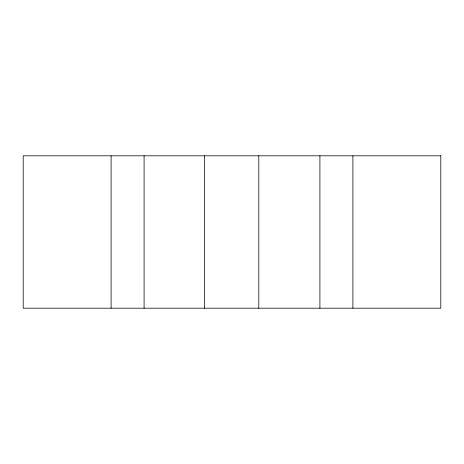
<?xml version="1.0" encoding="UTF-8"?>
<svg xmlns="http://www.w3.org/2000/svg" width="464" height="464" viewBox="0 0 464 464"><rect width="100%" height="100%" fill="white"/><g stroke="black" fill="none" stroke-linecap="round" stroke-linejoin="round"><path stroke-width="0.7" d="M352.895 155.811L352.895 308.189M319.905 155.811L319.905 308.189M258.802 155.811L258.802 308.189M204.508 155.811L204.508 308.189M144.095 155.811L144.095 308.189M111.105 155.811L111.105 308.189M440.8 155.811L23.2 155.811L23.2 308.189L440.8 308.189L440.8 155.811"/></g></svg>
